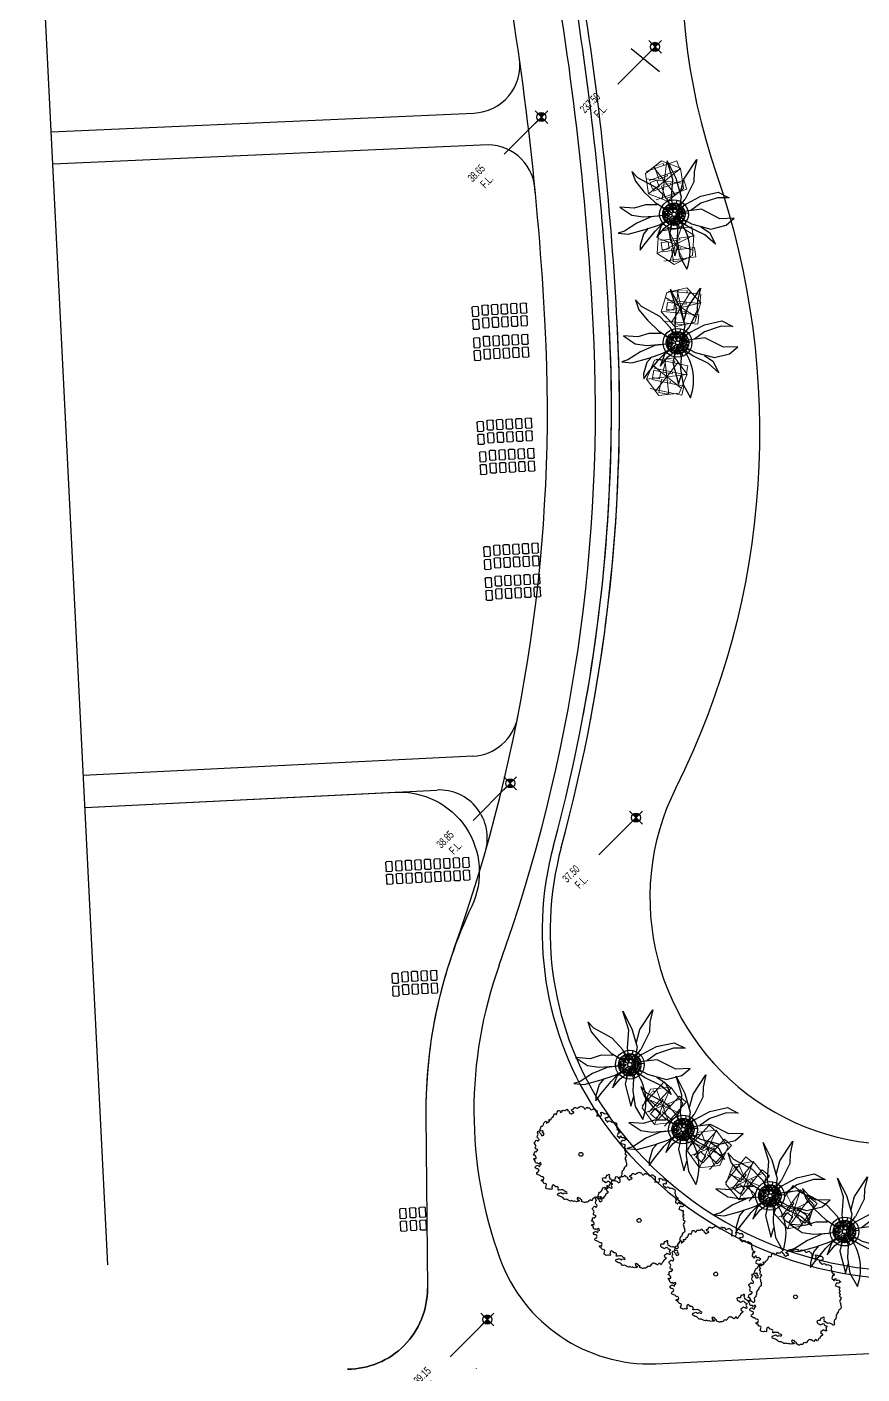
# Model space of a CAD drawing. Extents: x 309418 to 1212698, y 3438380 to 6877191.
# Drawn here: x 606524.6 to 606576.8, y 3438814.7 to 3438898.9 of the extents above; entities that cross this region are included whole.
import ezdxf
from ezdxf.enums import TextEntityAlignment as Align

# ---------------------------------------------------------------- set-up
doc = ezdxf.new("R2010")
doc.units = 0
doc.header["$MEASUREMENT"] = 0
doc.set_wipeout_variables(frame=1)
for name, color, linetype in [('CR-GL$0$CR-SW', 4, 'Continuous'), ('DRAFT LINES', 32, 'Continuous'), ('LA-GNRL-NOTES-Text-03', 240, 'Continuous'), ('LA-HARD-PAVE-HATCH-MARBLE-TYPE (PV - MT-BG-01-AN - RA- ∅ - 01)', 227, 'Continuous'), ('LA-HARD-PAVE-HATCH-WOOD-TYPE( PV - WO-DW-01-∅ - ∅-∅ - 04)', 17, 'Continuous'), ('LA-HARD-PAVE-LINE-01', 30, 'Continuous'), ('LA-HARD-PAVE-LINE-STEPPING STONES', 23, 'Continuous'), ('LA-PLNT-PALMS', 251, 'Continuous'), ('LA-PLNT-TREE-TRUNK', 52, 'Continuous'), ('LA-RC WALL', 5, 'Continuous'), ('Tree-Delonix regia', 71, 'Continuous'), ('working', 7, 'Continuous')]:
    doc.layers.add(name, color=color, linetype=linetype)
doc.layers.add('HW-LA-SF-LOUNGE CHAIRS', color=215, linetype='Continuous', lineweight=0)
doc.layers.add('L-CON-SF-CABANA', color=215, linetype='Continuous', lineweight=0)
doc.layers.add('LA-GRAD-Spot Levels', color=7, linetype='Continuous', true_color=0xa50029)
doc.styles.add('TXT- (3)', font='gh-general font.shx', dxfattribs={"width": 0.7})

# ---------------------------------------------------------------- blocks, each defined once
blk = doc.blocks.new('Lounge 1')
at = {"lineweight": 13, "extrusion": (0, 0, -1)}
blk.add_line((0.411, 1.439), (0.411, 0.859), dxfattribs=at)
blk.add_wipeout([(0.29, 0.859), (0.29, 0), (-0.29, 0), (-0.29, 0.859), (-0.411, 0.859), (-0.411, 1.439), (-0.29, 1.439), (-0.29, 2.03), (0.29, 2.03), (0.29, 1.439), (0.411, 1.439), (0.411, 0.859)])
at = {"extrusion": (0, 0, -1)}
for p, q in [((-0.29, 2.03), (-0.29, 0)), ((0.29, 2.03), (0.29, 0)), ((0.29, 0), (-0.29, 0))]:
    blk.add_line(p, q, dxfattribs=at)
at = {"lineweight": 13, "extrusion": (0, 0, -1)}
for p, q in [((-0.29, 1.439), (-0.411, 1.439)), ((-0.411, 1.439), (-0.411, 0.859)), ((-0.29, 0.859), (-0.411, 0.859)), ((0.411, 1.439), (0.29, 1.439)), ((0.411, 0.859), (0.29, 0.859))]:
    blk.add_line(p, q, dxfattribs=at)
blk.add_lwpolyline([(0.29, 1.439), (-0.29, 1.439)])
blk = doc.blocks.new('umbrella')
blk.add_lwpolyline([(-0.328, 1.236), (-1.23, 0.331), (-0.897, -0.902), (0.338, -1.231), (1.239, -0.326), (0.907, 0.907)], close=True)
for points in [[(0.329, -1.229), (-0.331, 1.235)], [(1.074, 0.287), (-1.064, -0.282)]]:
    blk.add_lwpolyline(points)
at = {"layer": 'L-CON-SF-CABANA', "extrusion": (0, 0, -1)}
for p, q in [((0.575, 0.995), (-0.571, -0.989)), ((-0.987, 0.575), (0.996, -0.57))]:
    blk.add_line(p, q, dxfattribs=at)
blk = doc.blocks.new('LA-SIDE TABLE-0')
at = {"layer": 'HW-LA-SF-LOUNGE CHAIRS'}
blk.add_lwpolyline([(-0.161, 0.157), (0.161, -0.157), (-0.153, -0.479), (-0.475, -0.166)], close=True, dxfattribs=at)
blk = doc.blocks.new('*U480')
at = {"layer": 'HW-LA-SF-LOUNGE CHAIRS', "rotation": 40.47327349331051}
blk.add_blockref('Lounge 1', (1.246, -0.456), dxfattribs=at)
blk.add_blockref('Lounge 1', (0.257, -1.3), dxfattribs=at)
at = {"rotation": 84.68354533244877}
blk.add_blockref('LA-SIDE TABLE-0', (-0.566, 0.667), dxfattribs=at)
at = {"layer": 'HW-LA-SF-LOUNGE CHAIRS', "rotation": 43.98226677112969}
blk.add_blockref('umbrella', (0.005, -0.003), dxfattribs=at)
blk = doc.blocks.new('*U490')
at = {"layer": 'HW-LA-SF-LOUNGE CHAIRS', "rotation": 40.47327349331051}
blk.add_blockref('Lounge 1', (1.246, -0.456), dxfattribs=at)
blk.add_blockref('Lounge 1', (0.257, -1.3), dxfattribs=at)
at = {"rotation": 84.68354533244877}
blk.add_blockref('LA-SIDE TABLE-0', (-0.566, 0.667), dxfattribs=at)
at = {"layer": 'HW-LA-SF-LOUNGE CHAIRS', "rotation": 43.98226677112969}
blk.add_blockref('umbrella', (0.005, -0.003), dxfattribs=at)
blk = doc.blocks.new('*U491')
at = {"layer": 'HW-LA-SF-LOUNGE CHAIRS', "rotation": 44.19362935907233}
blk.add_blockref('Lounge 1', (1.273, -0.374), dxfattribs=at)
blk.add_blockref('Lounge 1', (0.341, -1.28), dxfattribs=at)
at = {"rotation": 88.40390119821059}
blk.add_blockref('LA-SIDE TABLE-0', (-0.608, 0.628), dxfattribs=at)
at = {"layer": 'HW-LA-SF-LOUNGE CHAIRS', "rotation": 47.70262263689149}
blk.add_blockref('umbrella', (0.006, -0.003), dxfattribs=at)
blk = doc.blocks.new('*U492')
at = {"layer": 'HW-LA-SF-LOUNGE CHAIRS', "rotation": 46.19188647312959}
blk.add_blockref('Lounge 1', (1.285, -0.329), dxfattribs=at)
blk.add_blockref('Lounge 1', (0.385, -1.268), dxfattribs=at)
at = {"rotation": 90.40215831226784}
blk.add_blockref('LA-SIDE TABLE-0', (-0.63, 0.607), dxfattribs=at)
at = {"layer": 'HW-LA-SF-LOUNGE CHAIRS', "rotation": 49.70087975094878}
blk.add_blockref('umbrella', (0.006, -0.003), dxfattribs=at)
blk = doc.blocks.new('*U495')
at = {"layer": 'HW-LA-SF-LOUNGE CHAIRS', "rotation": 12.62231034364235}
blk.add_blockref('Lounge 1', (0.889, -0.985), dxfattribs=at)
blk.add_blockref('Lounge 1', (-0.38, -1.269), dxfattribs=at)
at = {"rotation": 56.83258218278061}
blk.add_blockref('LA-SIDE TABLE-0', (-0.189, 0.854), dxfattribs=at)
at = {"layer": 'HW-LA-SF-LOUNGE CHAIRS', "rotation": 16.13130362146152}
blk.add_blockref('umbrella', (0.003, -0.005), dxfattribs=at)
blk = doc.blocks.new('*U496')
at = {"layer": 'HW-LA-SF-LOUNGE CHAIRS', "rotation": 0.7033852439755485}
for p in [(-0.634, -1.163), (0.666, -1.147)]:
    blk.add_blockref('Lounge 1', p, dxfattribs=at)
at = {"rotation": 44.9136570831138}
blk.add_blockref('LA-SIDE TABLE-0', (-0.009, 0.874), dxfattribs=at)
at = {"layer": 'HW-LA-SF-LOUNGE CHAIRS', "rotation": 4.212378521794722}
blk.add_blockref('umbrella', (0.002, -0.006), dxfattribs=at)
blk = doc.blocks.new('*U497')
at = {"layer": 'HW-LA-SF-LOUNGE CHAIRS', "rotation": 347.4150523766701}
blk.add_blockref('Lounge 1', (0.385, -1.27), dxfattribs=at)
blk.add_blockref('Lounge 1', (-0.884, -0.987), dxfattribs=at)
at = {"rotation": 31.62532421580838}
blk.add_blockref('LA-SIDE TABLE-0', (0.193, 0.853), dxfattribs=at)
at = {"layer": 'HW-LA-SF-LOUNGE CHAIRS', "rotation": 350.9240456544893}
blk.add_blockref('umbrella', (0.001, -0.006), dxfattribs=at)
blk = doc.blocks.new('*U485')
at = {"layer": 'HW-LA-SF-LOUNGE CHAIRS', "rotation": 340.9922456510745}
blk.add_blockref('Lounge 1', (0.24, -1.305), dxfattribs=at)
blk.add_blockref('Lounge 1', (-0.989, -0.881), dxfattribs=at)
at = {"rotation": 25.20251749021275}
blk.add_blockref('LA-SIDE TABLE-0', (0.287, 0.826), dxfattribs=at)
at = {"layer": 'HW-LA-SF-LOUNGE CHAIRS', "rotation": 344.5012389288937}
blk.add_blockref('umbrella', (0, -0.006), dxfattribs=at)
blk = doc.blocks.new('GH-B-LA-HD-FURN-Tree-Pit-140-C2')
blk.add_wipeout([(-0.285, 0.639), (-0.331, 0.617), (-0.371, 0.593), (-0.464, 0.524), (-0.509, 0.48), (-0.547, 0.437), (-0.566, 0.411), (-0.593, 0.373), (-0.614, 0.337), (-0.643, 0.276), (-0.665, 0.22), (-0.683, 0.154), (-0.692, 0.107), (-0.698, 0.047), (-0.7, 0.008), (-0.7, -0.016), (-0.696, -0.075), (-0.684, -0.149), (-0.657, -0.241), (-0.632, -0.301), (-0.605, -0.352), (-0.578, -0.395), (-0.516, -0.473), (-0.43, -0.552), (-0.377, -0.59), (-0.308, -0.629), (-0.192, -0.673), (-0.137, -0.686), (-0.026, -0.7), (0.028, -0.699), (0.16, -0.681), (0.232, -0.66), (0.287, -0.638), (0.411, -0.567), (0.473, -0.516), (0.517, -0.472), (0.565, -0.413), (0.608, -0.346), (0.66, -0.234), (0.679, -0.17), (0.695, -0.08), (0.699, 0.027), (0.674, 0.189), (0.649, 0.262), (0.618, 0.329), (0.576, 0.398), (0.529, 0.458), (0.47, 0.518), (0.414, 0.565), (0.336, 0.614), (0.277, 0.643), (0.234, 0.66), (0.176, 0.677), (0.135, 0.687), (0.1, 0.693), (0.045, 0.699), (0.004, 0.7), (-0.03, 0.699), (-0.071, 0.696), (-0.096, 0.693), (-0.124, 0.689), (-0.195, 0.672)])
at = {"linetype": 'Continuous', "ltscale": 7}
blk.add_circle((0, 0), 0.7, dxfattribs=at)
for centre, radius in [((0, 0), 0.7), ((-0.592, 0.009, 0), 0.0312), ((-0.526, 0.216, 0), 0.0751), ((-0.542, 0.345, 0), 0.0312), ((-0.482, 0.387, 0), 0.0312), ((-0.442, 0.118, 0), 0.0312), ((-0.432, -0.011, 0), 0.0312), ((-0.385, 0.277, 0), 0.0744), ((-0.38, 0.429, 0), 0.0489), ((-0.345, 0.538, 0), 0.0489), ((-0.319, 0.363, 0), 0.0312), ((-0.319, 0.189, 0), 0.0312), ((-0.223, 0.255, 0), 0.0751), ((-0.203, 0.436, 0), 0.0864), ((-0.239, 0.566, 0), 0.0312), ((-0.106, 0.624, 0), 0.0312), ((-0.046, 0.394, 0), 0.0751), ((-0.067, 0.526, 0), 0.0489), ((0.025, 0.561, 0), 0.0312), ((0.091, 0.494, 0), 0.0489), ((0.075, 0.397, 0), 0.0312), ((0.163, 0.33, 0), 0.0312), ((0.221, 0.245, 0), 0.0744), ((0.226, 0.418, 0), 0.0751), ((0.247, 0.56, 0), 0.0312), ((0.336, -0.05, 0), 0.0744), ((0.328, 0.519, 0), 0.0489), ((0.314, 0.186, 0), 0.0312), ((0.342, 0.102, 0), 0.0489), ((0.39, 0.277, 0), 0.0744), ((0.396, 0.429, 0), 0.0489), ((0.498, 0.095, 0), 0.0751), ((0.498, -0.073, 0), 0.0751), ((0.48, 0.346, 0), 0.0312), ((0.553, 0.255, 0), 0.0751), ((0.602, 0.143, 0), 0.0312), ((-0.664, -0.034, 0), 0.0312), ((-0.602, -0.135, 0), 0.0744), ((-0.523, -0.055, 0), 0.0312), ((-0.508, -0.414, 0), 0.0312), ((-0.505, -0.182, 0), 0.0312), ((-0.43, -0.174, 0), 0.0312), ((-0.406, -0.372, 0), 0.0489), ((-0.386, -0.273, 0), 0.0489), ((-0.327, -0.118, 0), 0.0744), ((-0.345, -0.437, 0), 0.0312), ((-0.285, -0.24, 0), 0.0489), ((-0.249, -0.546, 0), 0.0751), ((-0.229, -0.365, 0), 0.0864), ((-0.214, -0.155, 0), 0.0312), ((-0.175, -0.631, 0), 0.0312), ((-0.144, -0.505, 0), 0.0312), ((-0.11, -0.277, 0), 0.0489), ((-0.086, -0.557, 0), 0.0489), ((0.043, -0.574, 0), 0.0751), ((0.028, -0.318, 0), 0.0489), ((0.011, -0.474, 0), 0.0312), ((0.01, -0.669, 0), 0.0312), ((0.049, -0.404, 0), 0.0312), ((0.112, -0.242, 0), 0.0489), ((0.195, -0.556, 0), 0.0744), ((0.2, -0.382, 0), 0.0751), ((0.184, -0.17, 0), 0.0312), ((0.211, -0.253, 0), 0.0489), ((0.255, -0.157, 0), 0.0312), ((0.274, -0.477, 0), 0.0312), ((0.346, -0.263, 0), 0.0489), ((0.37, -0.372, 0), 0.0489), ((0.384, -0.154, 0), 0.0312), ((0.454, -0.455, 0), 0.0312), ((0.456, -0.261, 0), 0.0312), ((0.521, -0.179, 0), 0.0312)]:
    blk.add_circle(centre, radius)
for centre, radius, start, end in [((-0.738, 0.073, 0), 0.0751, 300.56995, 48.13189), ((-0.667, 0.152, 0), 0.0312, 228.25091, 106.0031), ((-0.703, 0.259, 0), 0.0489, 338.95156, 340.5973), ((-0.617, 0.292, 0), 0.0312, 212.38699, 96.93294), ((-0.532, 0.493, 0), 0.0744, 249.8969, 24.44616), ((-0.141, 0.712, 0), 0.0489, 225.13359, 337.31896), ((0.053, 0.676, 0), 0.0744, 161.29619, 9.73208), ((0.228, 0.639, 0), 0.0312, 117.36186, 23.37918), ((0.491, 0.534, 0), 0.0312, 191.31199, 263.52729), ((0.572, 0.436, 0), 0.0864, 143.86727, 290.7577), ((0.676, 0.067, 0), 0.0751, 82.37222, 288.96734), ((-0.683, -0.259, 0), 0.0489, 330.55443, 70.90521), ((-0.558, -0.308, 0), 0.0744, 243.04684, 174.73742), ((-0.568, -0.456, 0), 0.0312, 13.63317, 63.92155), ((-0.411, -0.524, 0), 0.0744, 297.59757, 166.13286), ((-0.345, -0.612, 0), 0.0312, 335.79609, 145.33578), ((-0.126, -0.734, 0), 0.0751, 29.1719, 131.34724), ((0.145, -0.71, 0), 0.0751, 33.568, 169.58741), ((0.364, -0.524, 0), 0.0744, 340.2974, 269.33505), ((0.527, -0.546, 0), 0.0751, 97.23348, 170.67419), ((0.547, -0.365, 0), 0.0864, 29.69595, 262.86872), ((0.661, -0.083, 0), 0.0489, 40.76282, 304.86097), ((0.672, -0.262, 0), 0.0489, 95.69847, 221.74846), ((0.664, -0.168, 0), 0.0312, 47.4763, 284.07386), ((0.73, -0.03, 0), 0.0312, 164.22546, 190.99296)]:
    blk.add_arc(centre, radius, start, end)
blk = doc.blocks.new('P200')
blk.add_lwpolyline([(0, -0.1), (0, 0.1)])
blk = doc.blocks.new('COARSE GRAVEL')
blk.add_wipeout([(0.677, 0.593), (0.693, 0.574), (0.693, 0.574), (0.73, 0.527), (0.758, 0.485), (0.793, 0.425), (0.81, 0.393), (0.831, 0.346), (0.85, 0.297), (0.867, 0.242), (0.883, 0.174), (0.894, 0.105), (0.899, 0.041), (0.9, -0.016), (0.898, -0.066), (0.892, -0.123), (0.88, -0.186), (0.867, -0.24), (0.848, -0.301), (0.82, -0.372), (0.79, -0.431), (0.757, -0.487), (0.72, -0.54), (0.681, -0.589), (0.641, -0.632), (0.605, -0.666), (0.579, -0.689), (0.53, -0.728), (0.477, -0.763), (0.444, -0.783), (0.404, -0.804), (0.374, -0.819), (0.305, -0.847), (0.25, -0.865), (0.153, -0.887), (0.088, -0.896), (0.02, -0.9), (-0.062, -0.898), (-0.179, -0.882), (-0.241, -0.867), (-0.295, -0.85), (-0.358, -0.826), (-0.43, -0.791), (-0.464, -0.771), (-0.526, -0.731), (-0.571, -0.696), (-0.616, -0.656), (-0.68, -0.59), (-0.714, -0.548), (-0.748, -0.5), (-0.791, -0.43), (-0.832, -0.343), (-0.866, -0.245), (-0.889, -0.14), (-0.899, -0.041), (-0.897, 0.077), (-0.881, 0.186), (-0.856, 0.277), (-0.839, 0.326), (-0.811, 0.39), (-0.778, 0.452), (-0.742, 0.509), (-0.702, 0.563), (-0.651, 0.621), (-0.592, 0.678), (-0.491, 0.754), (-0.4, 0.806), (-0.329, 0.838), (-0.192, 0.879), (-0.105, 0.894), (0.013, 0.9), (0.085, 0.896), (0.203, 0.877), (0.251, 0.864), (0.353, 0.828), (0.407, 0.803), (0.424, 0.794), (0.47, 0.768), (0.49, 0.755), (0.524, 0.732), (0.558, 0.706), (0.616, 0.656), (0.651, 0.622)])
at = {"rotation": 45.00000000604048}
blk.add_blockref('GH-B-LA-HD-FURN-Tree-Pit-140-C2', (0, 0), dxfattribs=at)
at = {"layer": 'LA-HARD-PAVE-HATCH-WOOD-TYPE( PV - WO-DW-01-∅ - ∅-∅ - 04)'}
blk.add_circle((0, 0), 0.9, dxfattribs=at)
at = {"layer": 'LA-HARD-PAVE-LINE-01'}
blk.add_circle((0, 0), 0.7, dxfattribs=at)
at = {"layer": 'LA-HARD-PAVE-HATCH-WOOD-TYPE( PV - WO-DW-01-∅ - ∅-∅ - 04)'}
for p, rotation in [((-0.24, 0.763), 197.4295865630063), ((0.252, 0.759), 161.6197243753375), ((-0.8, 0.013), 269.0493109383438), ((-0.641, 0.479), 233.239448750675), ((0.649, 0.468), 125.8098621876688), ((-0.656, -0.457), 304.8591731260126), ((-0.265, -0.755), 340.6690353136814), ((0.227, -0.767), 16.47889750135008), ((0.633, -0.489), 52.28875968901892), ((0.8, -0.027), 88.09862187668766)]:
    blk.add_blockref('P200', p, dxfattribs=dict(at, rotation=rotation))
blk = doc.blocks.new('GH-B-LA-PL-PALM')
for p, q in [((-1.517, 2.964), (-2.174, 3.082)), ((-2.174, 3.082), (-1.583, 2.408)), ((-0.725, 2.373), (-1.517, 2.964)), ((-2.808, 1.298), (-2.97, 2.047)), ((-2.97, 2.047), (-2.513, 1.474)), ((-1.583, 2.408), (-1.319, 1.141)), ((-0.226, 1.232), (-0.725, 2.373)), ((-1.933, 0.598), (-2.808, 1.298)), ((-2.513, 1.474), (-1.587, 0.875)), ((-1.587, 0.875), (-0.851, 0.675)), ((-1.319, 1.141), (-0.653, 0.504)), ((-0.022, 0.123), (-0.226, 1.232)), ((-0.955, 0.175), (-1.933, 0.598)), ((-0.955, 0.175), (-0.123, 0.023)), ((-0.653, 0.504), (-0.099, 0.076)), ((-0.585, -0.034), (-1.172, -0.045)), ((0.206, -1.184), (0.662, -1.757)), ((0.662, -1.757), (1.267, -2.163)), ((1.267, -2.163), (1.777, -2.915))]:
    blk.add_line(p, q)
for points in [[(-0.451, 1.808), (-0.499, 2.44), (-0.17, 3.188), (-0.209, 2.316), (0.031, 1.265), (0.106, 0.609)], [(0.075, 0.1), (0.543, 0.728), (1.155, 1.179), (1.809, 1.901), (2.162, 2.778)], [(0.112, 0.054), (1.131, 0.546), (1.977, 1.672), (1.392, 1.44)], [(-0.085, -0.091), (-0.721, -0.772), (-1.64, -1.411), (-2.332, -2.431), (-1.827, -1.319), (-1.132, -0.325), (-0.476, 0.023), (-0.125, 0.006)], [(0.484, -0.064), (1.072, -0.167), (1.803, 0.069), (1.06, 0.076), (0.462, 0.223)], [(-1.27, -0.522), (-2.104, -0.891), (-3.563, -1.025), (-2.852, -0.688), (-2.355, -0.309), (-1.172, -0.045)], [(-0.056, -0.112), (-0.459, -0.92), (-0.598, -1.887), (-0.356, -3.184), (-0.437, -3.729), (-0.092, -3.173), (0.082, -2.348), (0.165, -1.363), (0.015, -0.124)], [(0.089, -0.087), (1.018, -0.999), (1.885, -1.46), (2.766, -1.745), (3.106, -1.976), (2.762, -1.439), (1.868, -0.796), (1.076, -0.298), (0.553, -0.094), (0.123, -0.021)], [(1.777, -2.915), (1.7, -2.02), (1.329, -1.394), (0.682, -0.702)], [(1.682, -0.703), (2.163, -0.713), (2.841, -0.428), (3.079, -0.234), (2.524, -0.261), (1.55, -0.256), (0.968, -0.194)]]:
    blk.add_lwpolyline(points)
blk.add_arc((3.175, -0.24), 3.184, 108.55511, 173.42729)
at = {"layer": 'LA-PLNT-TREE-TRUNK'}
blk.add_circle((0, 0), 0.131, dxfattribs=at)
blk = doc.blocks.new('B-LS-STEPPING STONE')
at = {"layer": 'LA-HARD-PAVE-LINE-STEPPING STONES', "extrusion": (-6.99847e-06, -1.63368e-06, 1)}
for p, q in [((-0.2, 0.05, 0), (-0.2, 0.55, 0)), ((-0.15, 0.6, 0), (0.15, 0.6, 0)), ((0.15, 0, 0), (-0.15, 0, 0)), ((0.2, 0.55, 0), (0.2, 0.05, 0)), ((-0.2, -0.75, 0), (-0.2, -0.25, 0)), ((-0.15, -0.2, 0), (0.15, -0.2, 0)), ((0.15, -0.8, 0), (-0.15, -0.8, 0)), ((0.2, -0.25, 0), (0.2, -0.75, 0))]:
    blk.add_line(p, q, dxfattribs=at)
for centre, start, end in [((-0.15, 0.55, 0), 90, 180), ((-0.15, 0.05, 0), 180, 270), ((0.15, 0.55, 0), 0, 90), ((0.15, 0.05, 0), 270, 0), ((-0.15, -0.25, 0), 90, 180), ((-0.15, -0.75, 0), 180, 270), ((0.15, -0.25, 0), 0, 90), ((0.15, -0.75, 0), 270, 0)]:
    blk.add_arc(centre, 0.05, start, end, dxfattribs=at)
blk = doc.blocks.new('*U454')
at = {"layer": 'LA-HARD-PAVE-LINE-STEPPING STONES', "extrusion": (4.37504e-06, -5.27321e-06, 1), "xscale": -1, "rotation": 90.00000000132182}
for p in [(-0.115, 5.215, 0), (-0.115, 4.615, 0), (-0.115, 4.015, 0), (-0.115, 3.415, 0), (-0.115, 2.815, 0), (-0.115, 2.215, 0), (-0.115, 1.615, 0), (-0.115, 1.015, 0), (-0.1, 0.4, 0)]:
    blk.add_blockref('B-LS-STEPPING STONE', p, dxfattribs=at)
blk = doc.blocks.new('*U455')
at = {"layer": 'LA-HARD-PAVE-LINE-STEPPING STONES', "extrusion": (4.37504e-06, -5.27321e-06, 1), "xscale": -1, "rotation": 90.00000000132182}
for p in [(-0.115, 1.615, 0), (-0.115, 1.015, 0), (-0.1, 0.4, 0)]:
    blk.add_blockref('B-LS-STEPPING STONE', p, dxfattribs=at)
blk = doc.blocks.new('*U378')
at = {"layer": 'LA-HARD-PAVE-LINE-STEPPING STONES', "extrusion": (4.37504e-06, -5.27321e-06, 1), "xscale": -1, "rotation": 90.00000000132182}
for p in [(-0.165, 2.815, 0), (-0.165, 2.215, 0), (-0.165, 1.615, 0), (-0.165, 1.015, 0), (-0.1, 0.4, 0)]:
    blk.add_blockref('B-LS-STEPPING STONE', p, dxfattribs=at)
blk = doc.blocks.new('*U379')
at = {"layer": 'LA-HARD-PAVE-LINE-STEPPING STONES', "extrusion": (4.37504e-06, -5.27321e-06, 1), "xscale": -1, "rotation": 90.00000000132182}
for p in [(-0.165, 3.415, 0), (-0.165, 2.815, 0), (-0.165, 2.215, 0), (-0.165, 1.615, 0), (-0.165, 1.015, 0), (-0.1, 0.4, 0)]:
    blk.add_blockref('B-LS-STEPPING STONE', p, dxfattribs=at)
blk = doc.blocks.new('*U380')
at = {"layer": 'LA-HARD-PAVE-LINE-STEPPING STONES', "extrusion": (4.37504e-06, -5.27321e-06, 1), "xscale": -1, "rotation": 90.00000000132182}
for p in [(-0.165, 3.415, 0), (-0.165, 2.815, 0), (-0.165, 2.215, 0), (-0.165, 1.615, 0), (-0.165, 1.015, 0), (-0.1, 0.4, 0)]:
    blk.add_blockref('B-LS-STEPPING STONE', p, dxfattribs=at)
blk = doc.blocks.new('*U381')
at = {"layer": 'LA-HARD-PAVE-LINE-STEPPING STONES', "extrusion": (4.37504e-06, -5.27321e-06, 1), "xscale": -1, "rotation": 90.00000000132182}
for p in [(-0.165, 3.415, 0), (-0.165, 2.815, 0), (-0.165, 2.215, 0), (-0.165, 1.615, 0), (-0.165, 1.015, 0), (-0.1, 0.4, 0)]:
    blk.add_blockref('B-LS-STEPPING STONE', p, dxfattribs=at)
blk = doc.blocks.new('*U382')
at = {"layer": 'LA-HARD-PAVE-LINE-STEPPING STONES', "extrusion": (4.37504e-06, -5.27321e-06, 1), "xscale": -1, "rotation": 90.00000000132182}
for p in [(-0.165, 3.415, 0), (-0.165, 2.815, 0), (-0.165, 2.215, 0), (-0.165, 1.615, 0), (-0.165, 1.015, 0), (-0.1, 0.4, 0)]:
    blk.add_blockref('B-LS-STEPPING STONE', p, dxfattribs=at)
blk = doc.blocks.new('*U383')
at = {"layer": 'LA-HARD-PAVE-LINE-STEPPING STONES', "extrusion": (4.37504e-06, -5.27321e-06, 1), "xscale": -1, "rotation": 90.00000000132182}
for p in [(-0.165, 3.415, 0), (-0.165, 2.815, 0), (-0.165, 2.215, 0), (-0.165, 1.615, 0), (-0.165, 1.015, 0), (-0.1, 0.4, 0)]:
    blk.add_blockref('B-LS-STEPPING STONE', p, dxfattribs=at)
blk = doc.blocks.new('*U384')
at = {"layer": 'LA-HARD-PAVE-LINE-STEPPING STONES', "extrusion": (4.37504e-06, -5.27321e-06, 1), "xscale": -1, "rotation": 90.00000000132182}
for p in [(-0.165, 3.415, 0), (-0.165, 2.815, 0), (-0.165, 2.215, 0), (-0.165, 1.615, 0), (-0.165, 1.015, 0), (-0.1, 0.4, 0)]:
    blk.add_blockref('B-LS-STEPPING STONE', p, dxfattribs=at)
blk = doc.blocks.new('Delonix regia')
at = {"linetype": 'Continuous'}
blk.add_lwpolyline([(2.746, -0.535), (2.736, -0.575), (2.722, -0.616), (2.664, -0.605), (2.668, -0.648), (2.68, -0.697), (2.659, -0.734), (2.623, -0.79), (2.679, -0.804), (2.666, -0.866), (2.599, -0.87), (2.571, -0.833), (2.505, -0.801), (2.5, -0.85), (2.456, -0.861), (2.399, -0.882), (2.358, -0.933), (2.388, -0.966), (2.392, -1.03), (2.362, -1.086), (2.408, -1.09), (2.458, -1.056), (2.512, -1.06), (2.55, -1.08), (2.55, -1.08), (2.55, -1.08), (2.486, -1.111), (2.507, -1.185), (2.541, -1.221), (2.585, -1.246), (2.588, -1.292), (2.596, -1.351), (2.604, -1.444), (2.555, -1.441), (2.514, -1.423), (2.467, -1.426), (2.422, -1.361), (2.392, -1.317), (2.321, -1.31), (2.249, -1.337), (2.204, -1.346), (2.208, -1.393), (2.239, -1.477), (2.272, -1.547), (2.302, -1.59), (2.312, -1.635), (2.27, -1.65), (2.232, -1.678), (2.186, -1.702), (2.151, -1.736), (2.166, -1.812), (2.1, -1.837), (2.038, -1.819), (2.019, -1.86), (2.035, -1.902), (1.996, -1.944), (1.958, -1.972), (1.91, -1.99), (1.87, -2.012), (1.902, -2.096), (1.885, -2.143), (1.825, -2.166), (1.71, -2.188), (1.662, -2.206), (1.629, -2.3), (1.596, -2.34), (1.56, -2.374), (1.55, -2.419), (1.503, -2.477), (1.425, -2.561), (1.385, -2.583), (1.299, -2.574), (1.226, -2.56), (1.175, -2.572), (1.118, -2.601), (1.074, -2.631), (1.024, -2.608), (0.972, -2.614), (0.928, -2.644), (0.877, -2.635), (0.846, -2.681), (0.827, -2.722), (0.737, -2.756), (0.695, -2.772), (0.652, -2.802), (0.576, -2.782), (0.529, -2.786), (0.431, -2.891), (0.385, -2.949), (0.34, -2.959), (0.295, -2.948), (0.268, -2.911), (0.284, -2.864), (0.274, -2.819), (0.248, -2.747), (0.225, -2.687), (0.197, -2.649), (0.156, -2.631), (0.132, -2.585), (0.108, -2.539), (0.119, -2.494), (0.127, -2.443), (0.093, -2.407), (0.09, -2.361), (0.132, -2.345), (0.149, -2.298), (0.191, -2.248), (0.24, -2.23), (0.264, -2.186), (0.236, -2.128), (0.181, -2.128), (0.134, -2.112), (0.106, -2.074), (0.054, -2.08), (-0.004, -2.109), (-0.04, -2.142), (-0.077, -2.115), (-0.112, -2.06), (-0.176, -2.015), (-0.231, -2.015), (-0.275, -2.08), (-0.292, -2.127), (-0.282, -2.171), (-0.237, -2.202), (-0.255, -2.243), (-0.236, -2.332), (-0.193, -2.357), (-0.147, -2.367), (-0.102, -2.378), (-0.061, -2.397), (-0.058, -2.443), (-0.068, -2.488), (-0.076, -2.539), (-0.055, -2.579), (-0.043, -2.629), (-0.027, -2.672), (-0.063, -2.705), (-0.108, -2.695), (-0.158, -2.707), (-0.169, -2.752), (-0.196, -2.789), (-0.214, -2.83), (-0.25, -2.864), (-0.291, -2.845), (-0.295, -2.799), (-0.319, -2.753), (-0.334, -2.711), (-0.346, -2.661), (-0.393, -2.664), (-0.442, -2.662), (-0.532, -2.641), (-0.58, -2.659), (-0.585, -2.756), (-0.574, -2.821), (-0.63, -2.855), (-0.732, -2.839), (-0.793, -2.82), (-0.837, -2.85), (-0.881, -2.86), (-0.929, -2.844), (-1.068, -2.875), (-1.12, -2.881), (-1.124, -2.834), (-1.099, -2.791), (-1.122, -2.731), (-1.179, -2.725), (-1.272, -2.732), (-1.287, -2.69), (-1.279, -2.639), (-1.313, -2.603), (-1.31, -2.555), (-1.344, -2.519), (-1.36, -2.477), (-1.382, -2.437), (-1.427, -2.427), (-1.471, -2.436), (-1.524, -2.422), (-1.601, -2.437), (-1.651, -2.449), (-1.691, -2.416), (-1.695, -2.369), (-1.764, -2.326), (-1.764, -2.326), (-1.808, -2.312), (-1.842, -2.34), (-1.892, -2.329), (-1.931, -2.305), (-1.966, -2.273), (-1.994, -2.238), (-2.044, -2.226), (-2.072, -2.191), (-2.089, -2.145), (-2.112, -2.085), (-2.136, -2.019), (-2.092, -1.995), (-2.057, -1.967), (-2.079, -1.929), (-2.092, -1.874), (-2.071, -1.828), (-2.048, -1.789), (-2.098, -1.777), (-2.108, -1.728), (-2.099, -1.672), (-2.182, -1.673), (-2.205, -1.712), (-2.226, -1.757), (-2.187, -1.864), (-2.201, -1.907), (-2.246, -1.886), (-2.281, -1.853), (-2.323, -1.824), (-2.373, -1.789), (-2.415, -1.699), (-2.436, -1.662), (-2.479, -1.647), (-2.511, -1.561), (-2.531, -1.508), (-2.588, -1.499), (-2.628, -1.431), (-2.645, -1.346), (-2.663, -1.277), (-2.68, -1.231), (-2.745, -1.179), (-2.773, -1.144), (-2.774, -1.1), (-2.759, -1.018), (-2.776, -0.934), (-2.777, -0.889), (-2.808, -0.847), (-2.828, -0.794), (-2.852, -0.728), (-2.861, -0.685), (-2.849, -0.636), (-2.807, -0.605), (-2.765, -0.597), (-2.724, -0.627), (-2.685, -0.65), (-2.639, -0.671), (-2.594, -0.692), (-2.585, -0.734), (-2.567, -0.803), (-2.559, -0.845), (-2.512, -0.85), (-2.466, -0.871), (-2.441, -0.937), (-2.397, -0.996), (-2.354, -0.988), (-2.336, -0.936), (-2.366, -0.856), (-2.385, -0.803), (-2.371, -0.76), (-2.375, -0.709), (-2.399, -0.665), (-2.434, -0.632), (-2.465, -0.591), (-2.51, -0.57), (-2.537, -0.519), (-2.582, -0.498), (-2.611, -0.464), (-2.558, -0.421), (-2.507, -0.395), (-2.484, -0.356), (-2.507, -0.274), (-2.545, -0.212), (-2.573, -0.178), (-2.539, -0.149), (-2.556, -0.103), (-2.551, -0.056), (-2.552, -0.011), (-2.602, 0.001), (-2.656, 0.003), (-2.686, -0.038), (-2.733, -0.033), (-2.767, -0.083), (-2.788, -0.129), (-2.846, -0.136), (-2.889, -0.061), (-2.924, -0.028), (-2.98, 0.019), (-3.016, 0.096), (-3.039, 0.178), (-2.996, 0.225), (-2.908, 0.273), (-2.844, 0.304), (-2.832, 0.354), (-2.864, 0.418), (-2.903, 0.441), (-2.888, 0.484), (-2.865, 0.523), (-2.882, 0.569), (-2.882, 0.569), (-2.865, 0.616), (-2.877, 0.66), (-2.893, 0.702), (-2.854, 0.725), (-2.806, 0.726), (-2.782, 0.674), (-2.761, 0.629), (-2.698, 0.683), (-2.656, 0.699), (-2.634, 0.755), (-2.635, 0.807), (-2.674, 0.827), (-2.698, 0.905), (-2.69, 0.952), (-2.699, 1.001), (-2.729, 1.046), (-2.749, 1.1), (-2.765, 1.155), (-2.755, 1.22), (-2.691, 1.261), (-2.651, 1.246), (-2.601, 1.229), (-2.537, 1.244), (-2.493, 1.265), (-2.484, 1.312), (-2.502, 1.384), (-2.523, 1.428), (-2.54, 1.474), (-2.536, 1.545), (-2.484, 1.582), (-2.441, 1.572), (-2.396, 1.567), (-2.35, 1.571), (-2.336, 1.524), (-2.327, 1.475), (-2.313, 1.428), (-2.294, 1.387), (-2.215, 1.434), (-2.172, 1.459), (-2.143, 1.404), (-2.084, 1.479), (-2.097, 1.526), (-2.188, 1.536), (-2.232, 1.55), (-2.218, 1.616), (-2.27, 1.662), (-2.295, 1.705), (-2.297, 1.757), (-2.277, 1.799), (-2.236, 1.827), (-2.222, 1.907), (-2.236, 1.98), (-2.17, 1.978), (-2.117, 1.929), (-2.079, 1.899), (-2.018, 1.944), (-2.022, 2.003), (-1.982, 2.035), (-1.991, 2.084), (-2.011, 2.125), (-2.041, 2.157), (-1.986, 2.174), (-1.937, 2.183), (-1.898, 2.206), (-1.829, 2.232), (-1.785, 2.209), (-1.78, 2.159), (-1.701, 2.171), (-1.661, 2.155), (-1.614, 2.182), (-1.613, 2.225), (-1.642, 2.258), (-1.642, 2.258), (-1.667, 2.295), (-1.655, 2.339), (-1.596, 2.406), (-1.544, 2.42), (-1.5, 2.436), (-1.475, 2.491), (-1.461, 2.575), (-1.451, 2.624), (-1.402, 2.659), (-1.358, 2.647), (-1.315, 2.652), (-1.269, 2.652), (-1.222, 2.647), (-1.217, 2.604), (-1.229, 2.56), (-1.182, 2.555), (-1.157, 2.519), (-1.077, 2.56), (-1.077, 2.605), (-1.067, 2.654), (-1.067, 2.699), (-1.019, 2.768), (-0.941, 2.803), (-0.896, 2.803), (-0.863, 2.866), (-0.848, 2.917), (-0.779, 2.943), (-0.727, 2.956), (-0.709, 2.906), (-0.746, 2.825), (-0.741, 2.781), (-0.746, 2.734), (-0.777, 2.666), (-0.801, 2.623), (-0.774, 2.566), (-0.729, 2.566), (-0.689, 2.535), (-0.624, 2.559), (-0.609, 2.61), (-0.639, 2.644), (-0.606, 2.691), (-0.559, 2.702), (-0.529, 2.742), (-0.552, 2.79), (-0.606, 2.798), (-0.613, 2.846), (-0.642, 2.88), (-0.589, 2.934), (-0.538, 2.948), (-0.47, 2.979), (-0.434, 3.003), (-0.379, 3.007), (-0.338, 2.988), (-0.297, 2.97), (-0.202, 2.988), (-0.133, 3.014), (-0.083, 3.032), (-0.03, 3.041), (0.02, 3.014), (0.061, 2.996), (0.072, 2.949), (0.007, 2.913), (-0.043, 2.895), (0.009, 2.892), (0.054, 2.908), (0.075, 2.866), (0.141, 2.856), (0.19, 2.846), (0.224, 2.876), (0.194, 2.91), (0.237, 2.948), (0.281, 2.92), (0.326, 2.846), (0.425, 2.883), (0.475, 2.885), (0.52, 2.856), (0.596, 2.879), (0.664, 2.91), (0.711, 2.933), (0.76, 2.94), (0.792, 2.867), (0.777, 2.817), (0.865, 2.838), (0.943, 2.873), (0.999, 2.905), (1.042, 2.91), (1.084, 2.858), (1.101, 2.813), (1.084, 2.767), (1.062, 2.72), (1.108, 2.703), (1.151, 2.679), (1.209, 2.706), (1.251, 2.728), (1.268, 2.683), (1.303, 2.651), (1.327, 2.615), (1.327, 2.615), (1.357, 2.583), (1.398, 2.554), (1.447, 2.564), (1.496, 2.553), (1.491, 2.506), (1.456, 2.478), (1.491, 2.385), (1.477, 2.342), (1.433, 2.318), (1.443, 2.232), (1.44, 2.178), (1.475, 2.146), (1.538, 2.139), (1.583, 2.118), (1.611, 2.084), (1.655, 2.107), (1.637, 2.176), (1.617, 2.229), (1.629, 2.278), (1.661, 2.313), (1.704, 2.299), (1.738, 2.267), (1.788, 2.255), (1.823, 2.283), (1.883, 2.283), (1.923, 2.237), (1.957, 2.145), (1.981, 2.101), (2.028, 2.096), (2.078, 2.084), (2.119, 2.055), (2.163, 2.056), (2.206, 2.042), (2.226, 1.989), (2.246, 1.936), (2.274, 1.902), (2.278, 1.85), (2.257, 1.805), (2.252, 1.758), (2.287, 1.726), (2.325, 1.703), (2.372, 1.72), (2.416, 1.721), (2.434, 1.675), (2.419, 1.632), (2.471, 1.614), (2.506, 1.582), (2.508, 1.537), (2.479, 1.451), (2.497, 1.405), (2.538, 1.375), (2.583, 1.355), (2.626, 1.341), (2.67, 1.304), (2.683, 1.249), (2.671, 1.199), (2.673, 1.155), (2.701, 1.12), (2.643, 1.053), (2.544, 0.956), (2.469, 0.913), (2.435, 0.885), (2.476, 0.855), (2.517, 0.826), (2.548, 0.762), (2.566, 0.716), (2.604, 0.692), (2.684, 0.722), (2.732, 0.755), (2.734, 0.809), (2.766, 0.843), (2.812, 0.823), (2.843, 0.759), (2.866, 0.677), (2.861, 0.63), (2.942, 0.555), (2.97, 0.52), (2.958, 0.41), (2.935, 0.372), (2.891, 0.348), (2.859, 0.313), (2.812, 0.296), (2.786, 0.346), (2.745, 0.376), (2.7, 0.397), (2.676, 0.441), (2.651, 0.386), (2.637, 0.343), (2.602, 0.315), (2.626, 0.271), (2.63, 0.22), (2.612, 0.168), (2.646, 0.136), (2.689, 0.122), (2.739, 0.11), (2.77, 0.047), (2.771, 0.002), (2.766, -0.045), (2.803, -0.084), (2.849, -0.105), (2.869, -0.157), (2.913, -0.276), (2.93, -0.323), (2.9, -0.364), (2.886, -0.407), (2.845, -0.437), (2.799, -0.455), (2.766, -0.489)], close=True, dxfattribs=at)
blk.add_circle((0, 0), 0.122, dxfattribs=at)
blk = doc.blocks.new('*U27')
for points in [[(0, -0.00113, -0.414214), (-0.00113, 0), (0, 0)], [(0, 0.00113, -0.414214), (0.00113, 0), (0, 0)]]:
    blk.add_hatch(color=256).paths.add_polyline_path(points)
for p, q in [((-0.01314, 0), (-0.00113, 0)), ((-0.00225, 0), (0.00225, 0)), ((0, 0.00225), (0, -0.00225))]:
    blk.add_line(p, q)
blk.add_circle((0, 0), 0.00113)
at = {"layer": 'LA-GNRL-NOTES-Text-03', "style": 'TXT- (3)', "width": 0.7}
blk.add_attdef('LEVEL', text='', height=0.002, dxfattribs=at).set_placement((-0.00713, -0.00038), align=Align.BOTTOM_CENTER)
blk.add_attdef('TYPE', text='', height=0.002, dxfattribs=at).set_placement((-0.00713, -0.00042), align=Align.TOP_CENTER)

msp = doc.modelspace()

# ---------------------------------------------------------------- linework, layer by layer
at = {"layer": 'CR-GL$0$CR-SW'}
msp.add_line((606529.61041, 3438821.54082), (606524.56355, 3438922.81515), dxfattribs=at)
at = {"layer": 'DRAFT LINES'}
for p, q in [((606526.08343, 3438892.31603), (606552.50198, 3438893.49202)), ((606526.18298, 3438890.31848), (606553.37831, 3438891.52905)), ((606552.436, 3438853.32047), (606528.08719, 3438852.10708)), ((606528.18673, 3438850.10956), (606550.18456, 3438851.20579)), ((606549.49759, 3438830.90118), (606549.59258, 3438820.07368))]:
    msp.add_line(p, q, dxfattribs=at)
msp.add_lwpolyline([(606528.18673, 3438850.10956), (606547.5861, 3438851.0763, -0.56624285), (606552.35802, 3438843.95133, 0.1127483), (606549.49759, 3438830.90118), (606549.59258, 3438820.07368, -0.41693576), (606544.5902, 3438815.02981)], format="xyb", dxfattribs=at)
msp.add_lwpolyline([(606552.63645, 3438815.08525), (606552.63653, 3438815.07697)], dxfattribs=at)
msp.add_lwpolyline([(606552.63645, 3438815.08525), (606552.63653, 3438815.07697)], dxfattribs=at)
for centre, radius, start, end in [((606367.2171, 3438870.26014), 193, 2.9912243, 10.2868049), ((606367.2171, 3438870.26014), 190, 2.9912243, 10.2868049), ((606552.36851, 3438896.48905), 3, 272.547633, 8.0629819), ((606553.3231, 3438888.52362), 3, 0, 88.9272842), ((606457.09448, 3438874.95661), 100, 340.3141037, 2.9912243), ((606457.09448, 3438874.95661), 103, 340.3141037, 2.9912243), ((606552.28668, 3438856.31675), 3, 272.8528892, 348.9209277), ((606550.33391, 3438848.20951), 3, 343.9936834, 92.6756291), ((606579.49643, 3438831.16436), 30, 160.3141037, 180.5026375), ((606579.49643, 3438831.16436), 27, 160.3141035, 199.9790632), ((606563.51953, 3438825.35585), 10, 199.9790631, 272.0034277), ((606563.51953, 3438825.35585), 10, 199.9790632, 272.0034277), ((606544.59277, 3438820.02981), 5, 269.9706352, 0.5026377)]:
    msp.add_arc(centre, radius, start, end, dxfattribs=at)
at = {"layer": 'LA-RC WALL'}
for centre, radius, start, end in [((606367.2171, 3438870.26014), 194, 2.9912243, 8.9978069), ((606367.2171, 3438870.26014), 194.5, 2.9912243, 8.9978069), ((606457.09448, 3438874.95661), 104, 344.8358128, 2.9912243), ((606457.09448, 3438874.95661), 104.5, 344.8358128, 2.9912243), ((606457.09448, 3438874.95661), 104, 349.4524964, 2.9912243), ((606457.09448, 3438874.95661), 104.5, 349.2911193, 2.9912243), ((606577.25941, 3438842.38916), 20.5, 164.8358128, 216.0053948)]:
    msp.add_arc(centre, radius, start, end, dxfattribs=at)
at = {"layer": 'working'}
for points in [[(606562.31517, 3438897.52358), (606564.08854, 3438896.09954)], [(606563.86913, 3438815.36196), (606598.86179, 3438817.04595)]]:
    msp.add_lwpolyline(points, dxfattribs=at)

# ---------------------------------------------------------------- block references
at = {"rotation": 272.852889167516}
for name, p in [('*U379', (606552.20882, 3438880.67906, 0)), ('*U380', (606552.29488, 3438878.72698, 0)), ('*U382', (606552.52132, 3438873.49448, 0)), ('*U381', (606552.67114, 3438871.60445, 0)), ('*U384', (606552.93767, 3438865.68061, 0)), ('*U383', (606553.03114, 3438863.74675, 0)), ('*U454', (606546.81449, 3438846.01009, 0)), ('*U378', (606547.20218, 3438839.02452, 0)), ('*U455', (606547.68584, 3438824.33647, 0))]:
    msp.add_blockref(name, p, dxfattribs=at)
at = {"layer": 'HW-LA-SF-LOUNGE CHAIRS', "rotation": 97.11939460951163}
for name, p in [('*U495', (606564.40349, 3438889.2454)), ('*U496', (606565.09756, 3438885.29628)), ('*U497', (606565.43442, 3438881.35556)), ('*U485', (606564.55235, 3438877.02549)), ('*U480', (606564.29638, 3438831.47946))]:
    msp.add_blockref(name, p, dxfattribs=at)
at = {"layer": 'LA-GRAD-Spot Levels'}
ref = msp.add_blockref('*U27', (606563.81898, 3438897.6339), dxfattribs=dict(at, xscale=250.0000000000001, yscale=250.0000000000001, zscale=250.0000000000001, rotation=45))
ref.add_attrib('LEVEL', '237.50', dxfattribs={"layer": 'LA-GNRL-NOTES-Text-03', "height": 0.5, "rotation": 45, "style": 'TXT- (3)', "width": 0.7}).set_placement((606560.03524, 3438893.85016), align=Align.BOTTOM_CENTER)
ref.add_attrib('TYPE', 'F.L.', dxfattribs={"layer": 'LA-GNRL-NOTES-Text-03', "height": 0.5, "rotation": 45, "style": 'TXT- (3)', "width": 0.7}).set_placement((606560.22392, 3438893.79551), align=Align.TOP_CENTER)
ref = msp.add_blockref('*U27', (606556.7155, 3438893.24787), dxfattribs=dict(at, xscale=250.0000000000001, yscale=250.0000000000001, zscale=250.0000000000001, rotation=45))
ref.add_attrib('LEVEL', '38.65', dxfattribs={"layer": 'LA-GNRL-NOTES-Text-03', "height": 0.5, "rotation": 45, "style": 'TXT- (3)', "width": 0.7}).set_placement((606552.93176, 3438889.46413), align=Align.BOTTOM_CENTER)
ref.add_attrib('TYPE', 'F.L.', dxfattribs={"layer": 'LA-GNRL-NOTES-Text-03', "height": 0.5, "rotation": 45, "style": 'TXT- (3)', "width": 0.7}).set_placement((606553.12044, 3438889.40948), align=Align.TOP_CENTER)
ref = msp.add_blockref('*U27', (606554.76497, 3438851.6239), dxfattribs=dict(at, xscale=250.0000000000001, yscale=250.0000000000001, zscale=250.0000000000001, rotation=45))
ref.add_attrib('LEVEL', '38.85', dxfattribs={"layer": 'LA-GNRL-NOTES-Text-03', "height": 0.5, "rotation": 45, "style": 'TXT- (3)', "width": 0.7}).set_placement((606550.98123, 3438847.84016), align=Align.BOTTOM_CENTER)
ref.add_attrib('TYPE', 'F.L.', dxfattribs={"layer": 'LA-GNRL-NOTES-Text-03', "height": 0.5, "rotation": 45, "style": 'TXT- (3)', "width": 0.7}).set_placement((606551.16991, 3438847.78551), align=Align.TOP_CENTER)
ref = msp.add_blockref('*U27', (606562.62897, 3438849.47856), dxfattribs=dict(at, xscale=250.0000000000001, yscale=250.0000000000001, zscale=250.0000000000001, rotation=45))
ref.add_attrib('LEVEL', '37.50', dxfattribs={"layer": 'LA-GNRL-NOTES-Text-03', "height": 0.5, "rotation": 45, "style": 'TXT- (3)', "width": 0.7}).set_placement((606558.84523, 3438845.69482), align=Align.BOTTOM_CENTER)
ref.add_attrib('TYPE', 'F.L.', dxfattribs={"layer": 'LA-GNRL-NOTES-Text-03', "height": 0.5, "rotation": 45, "style": 'TXT- (3)', "width": 0.7}).set_placement((606559.0339, 3438845.64017), align=Align.TOP_CENTER)
ref = msp.add_blockref('*U27', (606553.3352, 3438818.13066), dxfattribs=dict(at, xscale=250.0000000000001, yscale=250.0000000000001, zscale=250.0000000000001, rotation=45))
ref.add_attrib('LEVEL', '39.15', dxfattribs={"layer": 'LA-GNRL-NOTES-Text-03', "height": 0.5, "rotation": 45, "style": 'TXT- (3)', "width": 0.7}).set_placement((606549.55146, 3438814.34692), align=Align.BOTTOM_CENTER)
ref.add_attrib('TYPE', 'F.L.', dxfattribs={"layer": 'LA-GNRL-NOTES-Text-03', "height": 0.5, "rotation": 45, "style": 'TXT- (3)', "width": 0.7}).set_placement((606549.74013, 3438814.29227), align=Align.TOP_CENTER)
at = {"layer": 'LA-PLNT-PALMS', "rotation": 231.1357011280185}
msp.add_blockref('GH-B-LA-PL-PALM', (606581.51856, 3438900.99807), dxfattribs=at)

# ---------------------------------------------------------------- next in the draw order: block references
at = {"layer": 'HW-LA-SF-LOUNGE CHAIRS', "rotation": 97.11939460951163}
msp.add_blockref('*U490', (606567.11886, 3438828.77629), dxfattribs=at)
at = {"layer": 'LA-HARD-PAVE-HATCH-MARBLE-TYPE (PV - MT-BG-01-AN - RA- ∅ - 01)', "rotation": 6.135701135505339}
for p in [(606564.99888, 3438887.17542), (606565.22128, 3438879.14258)]:
    msp.add_blockref('COARSE GRAVEL', p, dxfattribs=at)

# ---------------------------------------------------------------- next in the draw order: block references
at = {"layer": 'HW-LA-SF-LOUNGE CHAIRS', "rotation": 97.11939460951163}
msp.add_blockref('*U491', (606569.50708, 3438826.7929), dxfattribs=at)
at = {"layer": 'LA-HARD-PAVE-HATCH-MARBLE-TYPE (PV - MT-BG-01-AN - RA- ∅ - 01)', "rotation": 6.135701135505339}
msp.add_blockref('COARSE GRAVEL', (606565.56415, 3438830.00097), dxfattribs=at)
at = {"layer": 'LA-PLNT-PALMS', "rotation": 231.1357011280185}
for p in [(606564.99888, 3438887.17542), (606565.22128, 3438879.14258)]:
    msp.add_blockref('GH-B-LA-PL-PALM', p, dxfattribs=at)

# ---------------------------------------------------------------- next in the draw order: block references
at = {"layer": 'HW-LA-SF-LOUNGE CHAIRS', "rotation": 97.11939460951163}
msp.add_blockref('*U492', (606572.5096, 3438825.00929), dxfattribs=at)
at = {"layer": 'Tree-Delonix regia', "rotation": 47.46426310588033}
msp.add_blockref('Delonix regia', (606562.82025, 3438824.32177), dxfattribs=at)

# ---------------------------------------------------------------- next in the draw order: block references
at = {"layer": 'LA-PLNT-PALMS', "rotation": 231.1357011280185}
msp.add_blockref('GH-B-LA-PL-PALM', (606565.56415, 3438830.00097), dxfattribs=at)

# ---------------------------------------------------------------- next in the draw order: block references
at = {"layer": 'LA-HARD-PAVE-HATCH-MARBLE-TYPE (PV - MT-BG-01-AN - RA- ∅ - 01)', "rotation": 6.135701135505339}
for p in [(606562.23897, 3438834.04874), (606570.99798, 3438825.85478)]:
    msp.add_blockref('COARSE GRAVEL', p, dxfattribs=at)

# ---------------------------------------------------------------- next in the draw order: linework, layer by layer
at = {"layer": 'DRAFT LINES', "color": 4}
msp.add_lwpolyline([(606582.37225, 3438883.4517, -0.21521296), (606578.70233, 3438901.17614, 0.05351827), (606582.3563, 3438933.41591, 0.04897443), (606577.65623, 3438967.01145, 0.86272324), (606563.86321, 3438965.77029, 0.17849254), (606570.73766, 3438943.21835, -0.31181359), (606571.59975, 3438923.91313, 0.22638542), (606567.65881, 3438889.68346, -0.20103718), (606565.1197, 3438851.3538, 1.83302978), (606590.86378, 3438854.17188, -0.19508299), (606586.48305, 3438868.55396, 0.18139793)], format="xyb", close=True, dxfattribs=at)
at = {"layer": 'LA-RC WALL'}
msp.add_arc((606577.25941, 3438842.38916), 20, 164.8358128, 216.0048721, dxfattribs=at)

# ---------------------------------------------------------------- next in the draw order: block references
at = {"layer": 'LA-PLNT-PALMS', "rotation": 231.1357011280185}
for p in [(606562.23897, 3438834.04874), (606570.99798, 3438825.85478)]:
    msp.add_blockref('GH-B-LA-PL-PALM', p, dxfattribs=at)
at = {"layer": 'Tree-Delonix regia', "rotation": 47.46426310588033}
for p in [(606559.18571, 3438828.44672), (606567.60929, 3438820.96579)]:
    msp.add_blockref('Delonix regia', p, dxfattribs=at)

# ---------------------------------------------------------------- next in the draw order: block references
at = {"layer": 'LA-HARD-PAVE-HATCH-MARBLE-TYPE (PV - MT-BG-01-AN - RA- ∅ - 01)', "rotation": 6.135701135505339}
msp.add_blockref('COARSE GRAVEL', (606575.65531, 3438823.62413), dxfattribs=at)

# ---------------------------------------------------------------- next in the draw order: linework, layer by layer
at = {"layer": 'LA-RC WALL'}
for radius, start in [(23.5, 216.0044161), (23, 216.0045298)]:
    msp.add_arc((606579.68631, 3438844.15272), radius, start, 343.7708738, dxfattribs=at)

# ---------------------------------------------------------------- next in the draw order: block references
at = {"layer": 'LA-PLNT-PALMS', "rotation": 231.1357011280185}
msp.add_blockref('GH-B-LA-PL-PALM', (606575.65531, 3438823.62413), dxfattribs=at)
at = {"layer": 'Tree-Delonix regia', "rotation": 47.46426310588033}
msp.add_blockref('Delonix regia', (606572.59612, 3438819.54552), dxfattribs=at)

doc.saveas('drawing.dxf')
